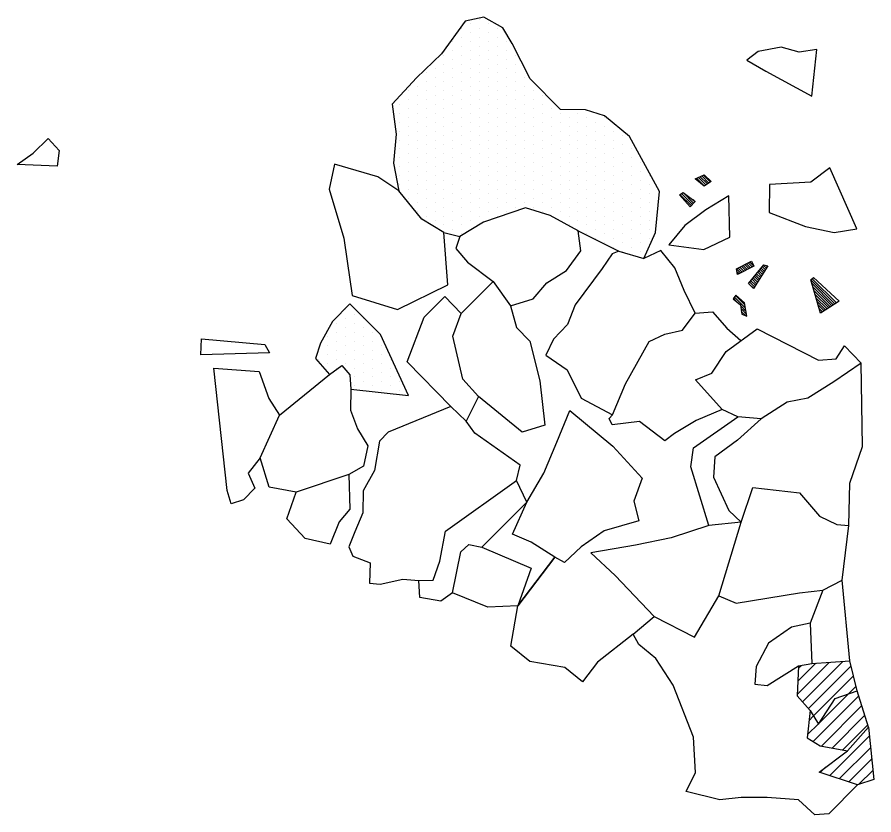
# Model space of a CAD drawing. Header units: metres. Extents: x -1320 to -955, y -1311 to -1053.
# Drawn here: x -1074.7 to -954.9, y -1311.2 to -1199.7 of the extents above; entities that cross this region are included whole.
import ezdxf

# ---------------------------------------------------------------- set-up
doc = ezdxf.new("R2010")
doc.units = ezdxf.units.M
doc.header["$LTSCALE"] = 25
doc.header["$MEASUREMENT"] = 0
doc.layers.get('0').update_dxf_attribs({"linetype": 'CONTINUOUS'})
for name, color, linetype in [('FEUER', 1, 'CONTINUOUS'), ('KNOCHEN', 2, 'CONTINUOUS'), ('KNOCHENSCHRAFF', 2, 'CONTINUOUS'), ('STEINE', 4, 'CONTINUOUS'), ('STEINESCHRAFF', 4, 'CONTINUOUS')]:
    doc.layers.add(name, color=color, linetype=linetype)

# ---------------------------------------------------------------- blocks, each defined once
blk = doc.blocks.new('*X1')
at = {"color": 0}
for p, q in [((-963.74, -1163.5), (-960.34, -1160.09)), ((-963.59, -1163.7), (-960.2, -1160.31)), ((-963.09, -1163.56), (-960.06, -1160.53)), ((-962.59, -1163.41), (-959.93, -1160.74)), ((-962.08, -1163.26), (-959.79, -1160.96)), ((-961.58, -1163.11), (-959.65, -1161.18)), ((-961.08, -1162.96), (-959.52, -1161.4)), ((-960.57, -1162.81), (-959.38, -1161.61)), ((-960.07, -1162.65), (-959.24, -1161.83)), ((-959.56, -1162.5), (-959.11, -1162.05)), ((-959.06, -1162.35), (-958.97, -1162.26)), ((-965.59, -1169.94), (-965.4, -1169.76)), ((-965.6, -1170.31), (-965.19, -1169.9)), ((-965.4, -1170.46), (-964.97, -1170.03)), ((-965.21, -1170.62), (-964.76, -1170.17)), ((-965.02, -1170.78), (-964.54, -1170.31)), ((-964.82, -1170.94), (-964.33, -1170.45)), ((-964.63, -1171.1), (-964.11, -1170.59)), ((-964.43, -1171.26), (-963.9, -1170.73)), ((-964.24, -1171.42), (-963.68, -1170.86)), ((-966.07, -1172.19), (-965.51, -1171.63)), ((-965.95, -1172.43), (-965.39, -1171.87)), ((-965.83, -1172.66), (-965.27, -1172.1)), ((-964.04, -1171.58), (-963.47, -1171)), ((-963.85, -1171.74), (-963.25, -1171.14)), ((-963.66, -1171.9), (-963.04, -1171.28)), ((-963.46, -1172.06), (-962.82, -1171.42)), ((-963.27, -1172.22), (-962.61, -1171.56)), ((-963.07, -1172.38), (-962.39, -1171.69)), ((-965.71, -1172.89), (-965.15, -1172.33)), ((-965.59, -1173.13), (-965.03, -1172.57)), ((-965.47, -1173.36), (-964.91, -1172.8)), ((-965.35, -1173.59), (-964.79, -1173.03)), ((-965.23, -1173.83), (-964.67, -1173.27)), ((-961.37, -1174.21), (-960.06, -1172.9)), ((-961.16, -1174.36), (-959.63, -1172.83)), ((-959.95, -1173.49), (-959.21, -1172.76)), ((-959.55, -1173.44), (-958.78, -1172.68)), ((-959.14, -1173.4), (-958.58, -1172.83)), ((-965.11, -1174.06), (-964.55, -1173.5)), ((-964.69, -1174), (-964.43, -1173.74)), ((-960.95, -1174.5), (-960.61, -1174.16)), ((-978.23, -1178.7), (-977.25, -1177.71)), ((-978.12, -1178.94), (-977.11, -1177.93)), ((-978.02, -1179.19), (-976.98, -1178.15)), ((-977.91, -1179.43), (-976.84, -1178.36)), ((-977.8, -1179.68), (-976.7, -1178.58)), ((-975.72, -1181.49), (-974.31, -1180.08)), ((-975.64, -1181.76), (-974.13, -1180.25)), ((-975.51, -1181.99), (-973.95, -1180.42)), ((-974.79, -1180.2), (-974.5, -1179.91))]:
    blk.add_line(p, q, dxfattribs=at)
blk = doc.blocks.new('*X3')
at = {"color": 0}
for p, q in [((-975, -1185), (-975, -1185)), ((-978.125, -1186.25), (-978.125, -1186.25)), ((-976.875, -1186.25), (-976.875, -1186.25)), ((-975.625, -1186.25), (-975.625, -1186.25)), ((-974.375, -1186.25), (-974.375, -1186.25)), ((-973.125, -1186.25), (-973.125, -1186.25)), ((-971.875, -1186.25), (-971.875, -1186.25)), ((-970.625, -1186.25), (-970.625, -1186.25)), ((-969.375, -1186.25), (-969.375, -1186.25)), ((-980, -1187.5), (-980, -1187.5)), ((-978.75, -1187.5), (-978.75, -1187.5)), ((-977.5, -1187.5), (-977.5, -1187.5)), ((-976.25, -1187.5), (-976.25, -1187.5)), ((-975, -1187.5), (-975, -1187.5)), ((-973.75, -1187.5), (-973.75, -1187.5)), ((-972.5, -1187.5), (-972.5, -1187.5)), ((-971.25, -1187.5), (-971.25, -1187.5)), ((-970, -1187.5), (-970, -1187.5)), ((-968.75, -1187.5), (-968.75, -1187.5)), ((-967.5, -1187.5), (-967.5, -1187.5)), ((-981.875, -1188.75), (-981.875, -1188.75)), ((-980.625, -1188.75), (-980.625, -1188.75)), ((-979.375, -1188.75), (-979.375, -1188.75)), ((-978.125, -1188.75), (-978.125, -1188.75)), ((-976.875, -1188.75), (-976.875, -1188.75)), ((-975.625, -1188.75), (-975.625, -1188.75)), ((-974.375, -1188.75), (-974.375, -1188.75)), ((-973.125, -1188.75), (-973.125, -1188.75)), ((-971.875, -1188.75), (-971.875, -1188.75)), ((-970.625, -1188.75), (-970.625, -1188.75)), ((-969.375, -1188.75), (-969.375, -1188.75)), ((-968.125, -1188.75), (-968.125, -1188.75)), ((-983.75, -1190), (-983.75, -1190)), ((-982.5, -1190), (-982.5, -1190)), ((-981.25, -1190), (-981.25, -1190)), ((-980, -1190), (-980, -1190)), ((-978.75, -1190), (-978.75, -1190)), ((-977.5, -1190), (-977.5, -1190)), ((-976.25, -1190), (-976.25, -1190)), ((-975, -1190), (-975, -1190)), ((-973.75, -1190), (-973.75, -1190)), ((-972.5, -1190), (-972.5, -1190)), ((-971.25, -1190), (-971.25, -1190)), ((-970, -1190), (-970, -1190)), ((-968.75, -1190), (-968.75, -1190)), ((-967.5, -1190), (-967.5, -1190)), ((-984.375, -1191.25), (-984.375, -1191.25)), ((-983.125, -1191.25), (-983.125, -1191.25)), ((-981.875, -1191.25), (-981.875, -1191.25)), ((-980.625, -1191.25), (-980.625, -1191.25)), ((-979.375, -1191.25), (-979.375, -1191.25)), ((-978.125, -1191.25), (-978.125, -1191.25)), ((-976.875, -1191.25), (-976.875, -1191.25)), ((-975.625, -1191.25), (-975.625, -1191.25)), ((-974.375, -1191.25), (-974.375, -1191.25)), ((-973.125, -1191.25), (-973.125, -1191.25)), ((-971.875, -1191.25), (-971.875, -1191.25)), ((-970.625, -1191.25), (-970.625, -1191.25)), ((-969.375, -1191.25), (-969.375, -1191.25)), ((-968.125, -1191.25), (-968.125, -1191.25)), ((-986.25, -1192.5), (-986.25, -1192.5)), ((-985, -1192.5), (-985, -1192.5)), ((-983.75, -1192.5), (-983.75, -1192.5)), ((-982.5, -1192.5), (-982.5, -1192.5)), ((-981.25, -1192.5), (-981.25, -1192.5)), ((-980, -1192.5), (-980, -1192.5)), ((-978.75, -1192.5), (-978.75, -1192.5)), ((-977.5, -1192.5), (-977.5, -1192.5)), ((-976.25, -1192.5), (-976.25, -1192.5)), ((-975, -1192.5), (-975, -1192.5)), ((-973.75, -1192.5), (-973.75, -1192.5)), ((-972.5, -1192.5), (-972.5, -1192.5)), ((-971.25, -1192.5), (-971.25, -1192.5)), ((-970, -1192.5), (-970, -1192.5)), ((-968.75, -1192.5), (-968.75, -1192.5)), ((-986.875, -1193.75), (-986.875, -1193.75)), ((-985.625, -1193.75), (-985.625, -1193.75)), ((-984.375, -1193.75), (-984.375, -1193.75)), ((-983.125, -1193.75), (-983.125, -1193.75)), ((-981.875, -1193.75), (-981.875, -1193.75)), ((-980.625, -1193.75), (-980.625, -1193.75)), ((-979.375, -1193.75), (-979.375, -1193.75)), ((-978.125, -1193.75), (-978.125, -1193.75)), ((-976.875, -1193.75), (-976.875, -1193.75)), ((-975.625, -1193.75), (-975.625, -1193.75)), ((-974.375, -1193.75), (-974.375, -1193.75)), ((-973.125, -1193.75), (-973.125, -1193.75)), ((-971.875, -1193.75), (-971.875, -1193.75)), ((-970.625, -1193.75), (-970.625, -1193.75)), ((-969.375, -1193.75), (-969.375, -1193.75)), ((-986.25, -1195), (-986.25, -1195)), ((-985, -1195), (-985, -1195)), ((-983.75, -1195), (-983.75, -1195)), ((-982.5, -1195), (-982.5, -1195)), ((-981.25, -1195), (-981.25, -1195)), ((-980, -1195), (-980, -1195)), ((-978.75, -1195), (-978.75, -1195)), ((-977.5, -1195), (-977.5, -1195)), ((-976.25, -1195), (-976.25, -1195)), ((-975, -1195), (-975, -1195)), ((-973.75, -1195), (-973.75, -1195)), ((-972.5, -1195), (-972.5, -1195)), ((-971.25, -1195), (-971.25, -1195)), ((-970, -1195), (-970, -1195)), ((-986.875, -1196.25), (-986.875, -1196.25)), ((-985.625, -1196.25), (-985.625, -1196.25)), ((-984.375, -1196.25), (-984.375, -1196.25)), ((-983.125, -1196.25), (-983.125, -1196.25)), ((-981.875, -1196.25), (-981.875, -1196.25)), ((-980.625, -1196.25), (-980.625, -1196.25)), ((-979.375, -1196.25), (-979.375, -1196.25)), ((-978.125, -1196.25), (-978.125, -1196.25)), ((-976.875, -1196.25), (-976.875, -1196.25)), ((-975.625, -1196.25), (-975.625, -1196.25)), ((-974.375, -1196.25), (-974.375, -1196.25)), ((-973.125, -1196.25), (-973.125, -1196.25)), ((-971.875, -1196.25), (-971.875, -1196.25)), ((-970.625, -1196.25), (-970.625, -1196.25)), ((-986.25, -1197.5), (-986.25, -1197.5)), ((-985, -1197.5), (-985, -1197.5)), ((-983.75, -1197.5), (-983.75, -1197.5)), ((-982.5, -1197.5), (-982.5, -1197.5)), ((-981.25, -1197.5), (-981.25, -1197.5)), ((-980, -1197.5), (-980, -1197.5)), ((-978.75, -1197.5), (-978.75, -1197.5)), ((-977.5, -1197.5), (-977.5, -1197.5)), ((-976.25, -1197.5), (-976.25, -1197.5)), ((-975, -1197.5), (-975, -1197.5)), ((-973.75, -1197.5), (-973.75, -1197.5)), ((-972.5, -1197.5), (-972.5, -1197.5)), ((-971.25, -1197.5), (-971.25, -1197.5)), ((-986.875, -1198.75), (-986.875, -1198.75)), ((-985.625, -1198.75), (-985.625, -1198.75)), ((-984.375, -1198.75), (-984.375, -1198.75)), ((-983.125, -1198.75), (-983.125, -1198.75)), ((-981.875, -1198.75), (-981.875, -1198.75)), ((-980.625, -1198.75), (-980.625, -1198.75)), ((-979.375, -1198.75), (-979.375, -1198.75)), ((-978.125, -1198.75), (-978.125, -1198.75)), ((-976.875, -1198.75), (-976.875, -1198.75)), ((-975.625, -1198.75), (-975.625, -1198.75)), ((-974.375, -1198.75), (-974.375, -1198.75)), ((-973.125, -1198.75), (-973.125, -1198.75)), ((-971.875, -1198.75), (-971.875, -1198.75)), ((-987.5, -1200), (-987.5, -1200)), ((-986.25, -1200), (-986.25, -1200)), ((-985, -1200), (-985, -1200)), ((-983.75, -1200), (-983.75, -1200)), ((-982.5, -1200), (-982.5, -1200)), ((-981.25, -1200), (-981.25, -1200)), ((-980, -1200), (-980, -1200)), ((-978.75, -1200), (-978.75, -1200)), ((-977.5, -1200), (-977.5, -1200)), ((-976.25, -1200), (-976.25, -1200)), ((-975, -1200), (-975, -1200)), ((-973.75, -1200), (-973.75, -1200)), ((-972.5, -1200), (-972.5, -1200)), ((-989.375, -1201.25), (-989.375, -1201.25)), ((-988.125, -1201.25), (-988.125, -1201.25)), ((-986.875, -1201.25), (-986.875, -1201.25)), ((-985.625, -1201.25), (-985.625, -1201.25)), ((-984.375, -1201.25), (-984.375, -1201.25)), ((-983.125, -1201.25), (-983.125, -1201.25)), ((-981.875, -1201.25), (-981.875, -1201.25)), ((-980.625, -1201.25), (-980.625, -1201.25)), ((-979.375, -1201.25), (-979.375, -1201.25)), ((-978.125, -1201.25), (-978.125, -1201.25)), ((-976.875, -1201.25), (-976.875, -1201.25)), ((-975.625, -1201.25), (-975.625, -1201.25)), ((-974.375, -1201.25), (-974.375, -1201.25)), ((-973.125, -1201.25), (-973.125, -1201.25)), ((-990, -1202.5), (-990, -1202.5)), ((-988.75, -1202.5), (-988.75, -1202.5)), ((-987.5, -1202.5), (-987.5, -1202.5)), ((-986.25, -1202.5), (-986.25, -1202.5)), ((-985, -1202.5), (-985, -1202.5)), ((-983.75, -1202.5), (-983.75, -1202.5)), ((-982.5, -1202.5), (-982.5, -1202.5)), ((-981.25, -1202.5), (-981.25, -1202.5)), ((-980, -1202.5), (-980, -1202.5)), ((-978.75, -1202.5), (-978.75, -1202.5)), ((-977.5, -1202.5), (-977.5, -1202.5)), ((-976.25, -1202.5), (-976.25, -1202.5)), ((-975, -1202.5), (-975, -1202.5)), ((-973.75, -1202.5), (-973.75, -1202.5)), ((-993.125, -1203.75), (-993.125, -1203.75)), ((-991.875, -1203.75), (-991.875, -1203.75)), ((-990.625, -1203.75), (-990.625, -1203.75)), ((-989.375, -1203.75), (-989.375, -1203.75)), ((-988.125, -1203.75), (-988.125, -1203.75)), ((-986.875, -1203.75), (-986.875, -1203.75)), ((-985.625, -1203.75), (-985.625, -1203.75)), ((-984.375, -1203.75), (-984.375, -1203.75)), ((-983.125, -1203.75), (-983.125, -1203.75)), ((-981.875, -1203.75), (-981.875, -1203.75)), ((-980.625, -1203.75), (-980.625, -1203.75)), ((-979.375, -1203.75), (-979.375, -1203.75)), ((-978.125, -1203.75), (-978.125, -1203.75)), ((-976.875, -1203.75), (-976.875, -1203.75)), ((-975.625, -1203.75), (-975.625, -1203.75)), ((-974.375, -1203.75), (-974.375, -1203.75)), ((-995, -1205), (-995, -1205)), ((-993.75, -1205), (-993.75, -1205)), ((-992.5, -1205), (-992.5, -1205)), ((-991.25, -1205), (-991.25, -1205)), ((-990, -1205), (-990, -1205)), ((-988.75, -1205), (-988.75, -1205)), ((-987.5, -1205), (-987.5, -1205)), ((-986.25, -1205), (-986.25, -1205)), ((-985, -1205), (-985, -1205)), ((-983.75, -1205), (-983.75, -1205)), ((-982.5, -1205), (-982.5, -1205)), ((-981.25, -1205), (-981.25, -1205)), ((-980, -1205), (-980, -1205)), ((-978.75, -1205), (-978.75, -1205)), ((-977.5, -1205), (-977.5, -1205)), ((-976.25, -1205), (-976.25, -1205)), ((-975, -1205), (-975, -1205)), ((-973.75, -1205), (-973.75, -1205)), ((-996.875, -1206.25), (-996.875, -1206.25)), ((-995.625, -1206.25), (-995.625, -1206.25)), ((-994.375, -1206.25), (-994.375, -1206.25)), ((-993.125, -1206.25), (-993.125, -1206.25)), ((-991.875, -1206.25), (-991.875, -1206.25)), ((-990.625, -1206.25), (-990.625, -1206.25)), ((-989.375, -1206.25), (-989.375, -1206.25)), ((-988.125, -1206.25), (-988.125, -1206.25)), ((-986.875, -1206.25), (-986.875, -1206.25)), ((-985.625, -1206.25), (-985.625, -1206.25)), ((-984.375, -1206.25), (-984.375, -1206.25)), ((-983.125, -1206.25), (-983.125, -1206.25)), ((-981.875, -1206.25), (-981.875, -1206.25)), ((-980.625, -1206.25), (-980.625, -1206.25)), ((-979.375, -1206.25), (-979.375, -1206.25)), ((-978.125, -1206.25), (-978.125, -1206.25)), ((-976.875, -1206.25), (-976.875, -1206.25)), ((-975.625, -1206.25), (-975.625, -1206.25)), ((-974.375, -1206.25), (-974.375, -1206.25)), ((-973.125, -1206.25), (-973.125, -1206.25)), ((-998.75, -1207.5), (-998.75, -1207.5)), ((-997.5, -1207.5), (-997.5, -1207.5)), ((-996.25, -1207.5), (-996.25, -1207.5)), ((-995, -1207.5), (-995, -1207.5)), ((-993.75, -1207.5), (-993.75, -1207.5)), ((-992.5, -1207.5), (-992.5, -1207.5)), ((-991.25, -1207.5), (-991.25, -1207.5)), ((-990, -1207.5), (-990, -1207.5)), ((-988.75, -1207.5), (-988.75, -1207.5)), ((-987.5, -1207.5), (-987.5, -1207.5)), ((-986.25, -1207.5), (-986.25, -1207.5)), ((-985, -1207.5), (-985, -1207.5)), ((-983.75, -1207.5), (-983.75, -1207.5)), ((-982.5, -1207.5), (-982.5, -1207.5)), ((-981.25, -1207.5), (-981.25, -1207.5)), ((-980, -1207.5), (-980, -1207.5)), ((-978.75, -1207.5), (-978.75, -1207.5)), ((-977.5, -1207.5), (-977.5, -1207.5)), ((-976.25, -1207.5), (-976.25, -1207.5)), ((-975, -1207.5), (-975, -1207.5)), ((-973.75, -1207.5), (-973.75, -1207.5)), ((-972.5, -1207.5), (-972.5, -1207.5)), ((-999.375, -1208.75), (-999.375, -1208.75)), ((-998.125, -1208.75), (-998.125, -1208.75)), ((-996.875, -1208.75), (-996.875, -1208.75)), ((-995.625, -1208.75), (-995.625, -1208.75)), ((-994.375, -1208.75), (-994.375, -1208.75)), ((-993.125, -1208.75), (-993.125, -1208.75)), ((-991.875, -1208.75), (-991.875, -1208.75)), ((-990.625, -1208.75), (-990.625, -1208.75)), ((-989.375, -1208.75), (-989.375, -1208.75)), ((-988.125, -1208.75), (-988.125, -1208.75)), ((-986.875, -1208.75), (-986.875, -1208.75)), ((-985.625, -1208.75), (-985.625, -1208.75)), ((-984.375, -1208.75), (-984.375, -1208.75)), ((-983.125, -1208.75), (-983.125, -1208.75)), ((-981.875, -1208.75), (-981.875, -1208.75)), ((-980.625, -1208.75), (-980.625, -1208.75)), ((-979.375, -1208.75), (-979.375, -1208.75)), ((-978.125, -1208.75), (-978.125, -1208.75)), ((-976.875, -1208.75), (-976.875, -1208.75)), ((-975.625, -1208.75), (-975.625, -1208.75)), ((-974.375, -1208.75), (-974.375, -1208.75)), ((-973.125, -1208.75), (-973.125, -1208.75)), ((-1000, -1210), (-1000, -1210)), ((-998.75, -1210), (-998.75, -1210)), ((-997.5, -1210), (-997.5, -1210)), ((-996.25, -1210), (-996.25, -1210)), ((-995, -1210), (-995, -1210)), ((-993.75, -1210), (-993.75, -1210)), ((-992.5, -1210), (-992.5, -1210)), ((-991.25, -1210), (-991.25, -1210)), ((-990, -1210), (-990, -1210)), ((-988.75, -1210), (-988.75, -1210)), ((-987.5, -1210), (-987.5, -1210)), ((-986.25, -1210), (-986.25, -1210)), ((-985, -1210), (-985, -1210)), ((-983.75, -1210), (-983.75, -1210)), ((-982.5, -1210), (-982.5, -1210)), ((-981.25, -1210), (-981.25, -1210)), ((-980, -1210), (-980, -1210)), ((-978.75, -1210), (-978.75, -1210)), ((-977.5, -1210), (-977.5, -1210)), ((-976.25, -1210), (-976.25, -1210)), ((-975, -1210), (-975, -1210)), ((-973.75, -1210), (-973.75, -1210)), ((-972.5, -1210), (-972.5, -1210)), ((-999.375, -1211.25), (-999.375, -1211.25)), ((-998.125, -1211.25), (-998.125, -1211.25)), ((-996.875, -1211.25), (-996.875, -1211.25)), ((-995.625, -1211.25), (-995.625, -1211.25)), ((-994.375, -1211.25), (-994.375, -1211.25)), ((-993.125, -1211.25), (-993.125, -1211.25)), ((-991.875, -1211.25), (-991.875, -1211.25)), ((-990.625, -1211.25), (-990.625, -1211.25)), ((-989.375, -1211.25), (-989.375, -1211.25)), ((-988.125, -1211.25), (-988.125, -1211.25)), ((-986.875, -1211.25), (-986.875, -1211.25)), ((-985.625, -1211.25), (-985.625, -1211.25)), ((-984.375, -1211.25), (-984.375, -1211.25)), ((-983.125, -1211.25), (-983.125, -1211.25)), ((-981.875, -1211.25), (-981.875, -1211.25)), ((-980.625, -1211.25), (-980.625, -1211.25)), ((-979.375, -1211.25), (-979.375, -1211.25)), ((-978.125, -1211.25), (-978.125, -1211.25)), ((-976.875, -1211.25), (-976.875, -1211.25)), ((-975.625, -1211.25), (-975.625, -1211.25)), ((-974.375, -1211.25), (-974.375, -1211.25)), ((-973.125, -1211.25), (-973.125, -1211.25)), ((-971.875, -1211.25), (-971.875, -1211.25)), ((-970.625, -1211.25), (-970.625, -1211.25)), ((-998.75, -1212.5), (-998.75, -1212.5)), ((-997.5, -1212.5), (-997.5, -1212.5)), ((-996.25, -1212.5), (-996.25, -1212.5)), ((-995, -1212.5), (-995, -1212.5)), ((-993.75, -1212.5), (-993.75, -1212.5)), ((-992.5, -1212.5), (-992.5, -1212.5)), ((-991.25, -1212.5), (-991.25, -1212.5)), ((-990, -1212.5), (-990, -1212.5)), ((-988.75, -1212.5), (-988.75, -1212.5)), ((-987.5, -1212.5), (-987.5, -1212.5)), ((-986.25, -1212.5), (-986.25, -1212.5)), ((-985, -1212.5), (-985, -1212.5)), ((-983.75, -1212.5), (-983.75, -1212.5)), ((-982.5, -1212.5), (-982.5, -1212.5)), ((-981.25, -1212.5), (-981.25, -1212.5)), ((-980, -1212.5), (-980, -1212.5)), ((-978.75, -1212.5), (-978.75, -1212.5)), ((-977.5, -1212.5), (-977.5, -1212.5)), ((-976.25, -1212.5), (-976.25, -1212.5)), ((-975, -1212.5), (-975, -1212.5)), ((-973.75, -1212.5), (-973.75, -1212.5)), ((-972.5, -1212.5), (-972.5, -1212.5)), ((-971.25, -1212.5), (-971.25, -1212.5)), ((-970, -1212.5), (-970, -1212.5)), ((-996.875, -1213.75), (-996.875, -1213.75)), ((-995.625, -1213.75), (-995.625, -1213.75)), ((-994.375, -1213.75), (-994.375, -1213.75)), ((-993.125, -1213.75), (-993.125, -1213.75)), ((-991.875, -1213.75), (-991.875, -1213.75)), ((-990.625, -1213.75), (-990.625, -1213.75)), ((-989.375, -1213.75), (-989.375, -1213.75)), ((-988.125, -1213.75), (-988.125, -1213.75)), ((-986.875, -1213.75), (-986.875, -1213.75)), ((-985.625, -1213.75), (-985.625, -1213.75)), ((-984.375, -1213.75), (-984.375, -1213.75)), ((-983.125, -1213.75), (-983.125, -1213.75)), ((-981.875, -1213.75), (-981.875, -1213.75)), ((-980.625, -1213.75), (-980.625, -1213.75)), ((-979.375, -1213.75), (-979.375, -1213.75)), ((-978.125, -1213.75), (-978.125, -1213.75)), ((-976.875, -1213.75), (-976.875, -1213.75)), ((-975.625, -1213.75), (-975.625, -1213.75)), ((-974.375, -1213.75), (-974.375, -1213.75)), ((-973.125, -1213.75), (-973.125, -1213.75)), ((-971.875, -1213.75), (-971.875, -1213.75)), ((-970.625, -1213.75), (-970.625, -1213.75)), ((-995, -1215), (-995, -1215)), ((-993.75, -1215), (-993.75, -1215)), ((-992.5, -1215), (-992.5, -1215)), ((-991.25, -1215), (-991.25, -1215)), ((-990, -1215), (-990, -1215)), ((-988.75, -1215), (-988.75, -1215)), ((-987.5, -1215), (-987.5, -1215)), ((-986.25, -1215), (-986.25, -1215)), ((-985, -1215), (-985, -1215)), ((-983.75, -1215), (-983.75, -1215)), ((-982.5, -1215), (-982.5, -1215)), ((-981.25, -1215), (-981.25, -1215)), ((-980, -1215), (-980, -1215)), ((-978.75, -1215), (-978.75, -1215)), ((-977.5, -1215), (-977.5, -1215)), ((-976.25, -1215), (-976.25, -1215)), ((-975, -1215), (-975, -1215)), ((-973.75, -1215), (-973.75, -1215)), ((-972.5, -1215), (-972.5, -1215)), ((-971.25, -1215), (-971.25, -1215)), ((-993.125, -1216.25), (-993.125, -1216.25)), ((-991.875, -1216.25), (-991.875, -1216.25)), ((-990.625, -1216.25), (-990.625, -1216.25)), ((-989.375, -1216.25), (-989.375, -1216.25)), ((-988.125, -1216.25), (-988.125, -1216.25)), ((-986.875, -1216.25), (-986.875, -1216.25)), ((-985.625, -1216.25), (-985.625, -1216.25)), ((-984.375, -1216.25), (-984.375, -1216.25)), ((-983.125, -1216.25), (-983.125, -1216.25)), ((-981.875, -1216.25), (-981.875, -1216.25)), ((-980.625, -1216.25), (-980.625, -1216.25)), ((-979.375, -1216.25), (-979.375, -1216.25)), ((-978.125, -1216.25), (-978.125, -1216.25)), ((-976.875, -1216.25), (-976.875, -1216.25)), ((-975.625, -1216.25), (-975.625, -1216.25)), ((-974.375, -1216.25), (-974.375, -1216.25)), ((-973.125, -1216.25), (-973.125, -1216.25)), ((-971.875, -1216.25), (-971.875, -1216.25)), ((-992.5, -1217.5), (-992.5, -1217.5)), ((-991.25, -1217.5), (-991.25, -1217.5)), ((-990, -1217.5), (-990, -1217.5)), ((-988.75, -1217.5), (-988.75, -1217.5)), ((-987.5, -1217.5), (-987.5, -1217.5)), ((-986.25, -1217.5), (-986.25, -1217.5)), ((-985, -1217.5), (-985, -1217.5)), ((-983.75, -1217.5), (-983.75, -1217.5)), ((-982.5, -1217.5), (-982.5, -1217.5)), ((-981.25, -1217.5), (-981.25, -1217.5)), ((-980, -1217.5), (-980, -1217.5)), ((-978.75, -1217.5), (-978.75, -1217.5)), ((-977.5, -1217.5), (-977.5, -1217.5)), ((-976.25, -1217.5), (-976.25, -1217.5)), ((-975, -1217.5), (-975, -1217.5)), ((-973.75, -1217.5), (-973.75, -1217.5)), ((-972.5, -1217.5), (-972.5, -1217.5)), ((-991.875, -1218.75), (-991.875, -1218.75)), ((-990.625, -1218.75), (-990.625, -1218.75)), ((-989.375, -1218.75), (-989.375, -1218.75)), ((-988.125, -1218.75), (-988.125, -1218.75)), ((-986.875, -1218.75), (-986.875, -1218.75)), ((-985.625, -1218.75), (-985.625, -1218.75)), ((-984.375, -1218.75), (-984.375, -1218.75)), ((-983.125, -1218.75), (-983.125, -1218.75)), ((-981.875, -1218.75), (-981.875, -1218.75)), ((-980.625, -1218.75), (-980.625, -1218.75)), ((-979.375, -1218.75), (-979.375, -1218.75)), ((-978.125, -1218.75), (-978.125, -1218.75)), ((-976.875, -1218.75), (-976.875, -1218.75)), ((-975.625, -1218.75), (-975.625, -1218.75)), ((-974.375, -1218.75), (-974.375, -1218.75)), ((-973.125, -1218.75), (-973.125, -1218.75)), ((-990, -1220), (-990, -1220)), ((-988.75, -1220), (-988.75, -1220)), ((-987.5, -1220), (-987.5, -1220)), ((-986.25, -1220), (-986.25, -1220)), ((-985, -1220), (-985, -1220)), ((-983.75, -1220), (-983.75, -1220)), ((-982.5, -1220), (-982.5, -1220)), ((-981.25, -1220), (-981.25, -1220)), ((-980, -1220), (-980, -1220)), ((-978.75, -1220), (-978.75, -1220)), ((-977.5, -1220), (-977.5, -1220)), ((-976.25, -1220), (-976.25, -1220)), ((-975, -1220), (-975, -1220)), ((-947.5, -1220), (-947.5, -1220)), ((-988.125, -1221.25), (-988.125, -1221.25)), ((-986.875, -1221.25), (-986.875, -1221.25)), ((-985.625, -1221.25), (-985.625, -1221.25)), ((-984.375, -1221.25), (-984.375, -1221.25)), ((-983.125, -1221.25), (-983.125, -1221.25)), ((-981.875, -1221.25), (-981.875, -1221.25)), ((-980.625, -1221.25), (-980.625, -1221.25)), ((-979.375, -1221.25), (-979.375, -1221.25)), ((-978.125, -1221.25), (-978.125, -1221.25)), ((-976.875, -1221.25), (-976.875, -1221.25)), ((-949.375, -1221.25), (-949.375, -1221.25)), ((-948.125, -1221.25), (-948.125, -1221.25)), ((-952.5, -1222.5), (-952.5, -1222.5)), ((-951.25, -1222.5), (-951.25, -1222.5)), ((-950, -1222.5), (-950, -1222.5)), ((-948.75, -1222.5), (-948.75, -1222.5)), ((-955.625, -1223.75), (-955.625, -1223.75)), ((-954.375, -1223.75), (-954.375, -1223.75)), ((-953.125, -1223.75), (-953.125, -1223.75)), ((-951.875, -1223.75), (-951.875, -1223.75)), ((-950.625, -1223.75), (-950.625, -1223.75)), ((-949.375, -1223.75), (-949.375, -1223.75)), ((-948.125, -1223.75), (-948.125, -1223.75)), ((-956.25, -1225), (-956.25, -1225)), ((-955, -1225), (-955, -1225)), ((-953.75, -1225), (-953.75, -1225)), ((-952.5, -1225), (-952.5, -1225)), ((-951.25, -1225), (-951.25, -1225)), ((-950, -1225), (-950, -1225)), ((-948.75, -1225), (-948.75, -1225)), ((-958.125, -1226.25), (-958.125, -1226.25)), ((-956.875, -1226.25), (-956.875, -1226.25)), ((-955.625, -1226.25), (-955.625, -1226.25)), ((-954.375, -1226.25), (-954.375, -1226.25)), ((-953.125, -1226.25), (-953.125, -1226.25)), ((-951.875, -1226.25), (-951.875, -1226.25)), ((-950.625, -1226.25), (-950.625, -1226.25)), ((-949.375, -1226.25), (-949.375, -1226.25)), ((-948.125, -1226.25), (-948.125, -1226.25)), ((-958.75, -1227.5), (-958.75, -1227.5)), ((-957.5, -1227.5), (-957.5, -1227.5)), ((-956.25, -1227.5), (-956.25, -1227.5)), ((-955, -1227.5), (-955, -1227.5)), ((-953.75, -1227.5), (-953.75, -1227.5)), ((-952.5, -1227.5), (-952.5, -1227.5)), ((-951.25, -1227.5), (-951.25, -1227.5)), ((-950, -1227.5), (-950, -1227.5)), ((-948.75, -1227.5), (-948.75, -1227.5)), ((-959.375, -1228.75), (-959.375, -1228.75)), ((-958.125, -1228.75), (-958.125, -1228.75)), ((-956.875, -1228.75), (-956.875, -1228.75)), ((-955.625, -1228.75), (-955.625, -1228.75)), ((-954.375, -1228.75), (-954.375, -1228.75)), ((-953.125, -1228.75), (-953.125, -1228.75)), ((-951.875, -1228.75), (-951.875, -1228.75)), ((-957.5, -1230), (-957.5, -1230)), ((-956.25, -1230), (-956.25, -1230)), ((-955, -1230), (-955, -1230)), ((-953.75, -1230), (-953.75, -1230)), ((-952.5, -1230), (-952.5, -1230)), ((-951.25, -1230), (-951.25, -1230)), ((-955.625, -1231.25), (-955.625, -1231.25)), ((-954.375, -1231.25), (-954.375, -1231.25)), ((-953.125, -1231.25), (-953.125, -1231.25)), ((-951.875, -1231.25), (-951.875, -1231.25)), ((-950.625, -1231.25), (-950.625, -1231.25)), ((-953.75, -1232.5), (-953.75, -1232.5)), ((-952.5, -1232.5), (-952.5, -1232.5))]:
    blk.add_line(p, q, dxfattribs=at)
blk = doc.blocks.new('*X8')
at = {"color": 0}
for p, q in [((-965.6, -1294.4), (-961.1, -1289.9)), ((-965.51, -1292.55), (-963, -1290.03)), ((-965.42, -1290.69), (-965.05, -1290.32)), ((-964.84, -1295.42), (-959.2, -1289.77)), ((-964, -1296.34), (-958.04, -1290.38)), ((-963.29, -1297.4), (-957.69, -1291.8)), ((-958.46, -1294.33), (-957.34, -1293.22)), ((-962.43, -1298.31), (-958.46, -1294.33)), ((-963.33, -1300.97), (-956.95, -1294.6)), ((-962.19, -1301.6), (-956.53, -1295.94)), ((-963.91, -1298.02), (-963.29, -1297.4)), ((-960.7, -1301.88), (-956.11, -1297.29)), ((-964.12, -1300), (-962.62, -1298.5)), ((-962.62, -1298.5), (-962.43, -1298.31)), ((-959.2, -1302.15), (-955.68, -1298.63)), ((-961.03, -1305.74), (-955.46, -1300.18)), ((-959.7, -1306.18), (-955.3, -1301.79)), ((-958.37, -1306.62), (-955.15, -1303.4)), ((-962.35, -1305.3), (-961.63, -1304.57)), ((-956.94, -1306.95), (-954.99, -1305))]:
    blk.add_line(p, q, dxfattribs=at)

msp = doc.modelspace()

# ---------------------------------------------------------------- linework, layer by layer
at = {"layer": 'KNOCHEN'}
for points in [[(-978.6, -1221.72), (-977.62, -1222.69), (-978.59, -1223.31), (-979.87, -1222.29), (-978.6, -1221.72)], [(-981.56, -1224.23), (-979.87, -1225.45), (-980.58, -1226.22), (-982.07, -1224.54), (-981.56, -1224.23)], [(-971.99, -1233.82), (-971.63, -1234.49), (-973.92, -1235.67), (-974.08, -1234.9), (-971.99, -1233.82)], [(-969.69, -1234.48), (-971.72, -1237.65), (-972.39, -1236.94), (-970.25, -1234.33), (-969.69, -1234.48)], [(-963.3, -1236.11), (-959.71, -1239.42), (-962.32, -1241.06), (-963.7, -1236.42), (-963.3, -1236.11)], [(-972.64, -1241.49), (-972.95, -1239.65), (-974.18, -1238.58), (-974.53, -1239.09), (-973.51, -1239.91), (-973.35, -1241.23), (-972.64, -1241.49)]]:
    msp.add_lwpolyline(points, dxfattribs=at)
at = {"layer": 'STEINE'}
for points in [[(-996.21, -1229.57), (-990.54, -1232.42), (-987.06, -1233.44), (-985.43, -1229.81), (-984.83, -1224.08), (-989.03, -1216.37), (-992.56, -1213.47), (-995.22, -1212.65), (-998.69, -1212.61), (-1002.94, -1208.32), (-1005.45, -1203.37), (-1006.78, -1201.17), (-1009.44, -1199.7), (-1012.05, -1200.26), (-1015.36, -1204.81), (-1018.83, -1208.19), (-1022.25, -1211.88), (-1021.68, -1216.07), (-1022.08, -1220.1), (-1021.31, -1223.99)], [(-962.83, -1204.22), (-965.29, -1204.58), (-967.84, -1203.87), (-971.06, -1204.49), (-972.64, -1205.72), (-969.98, -1207.25), (-963.54, -1210.76), (-962.83, -1204.22)], [(-1070.38, -1216.65), (-1068.84, -1218.34), (-1069.09, -1220.53), (-1074.71, -1220.29), (-1072.47, -1218.7), (-1070.38, -1216.65)], [(-1027.83, -1238.61), (-1021.49, -1240.59), (-1014.44, -1237.11), (-1015.02, -1229.8), (-1018.08, -1227.92), (-1021.31, -1223.99), (-1024.23, -1222), (-1030.31, -1220.27), (-1031.07, -1223.74), (-1029.02, -1230.59), (-1028.55, -1233.81), (-1027.83, -1238.61)], [(-961.02, -1220.78), (-963.67, -1222.77), (-969.45, -1223.09), (-969.49, -1227.02), (-964.43, -1228.96), (-960.39, -1229.82), (-957.23, -1229.3), (-961.02, -1220.78)], [(-975.17, -1224.68), (-978.38, -1226.63), (-981.29, -1228.83), (-983.54, -1231.54), (-978.63, -1232.2), (-975.01, -1230.46), (-975.17, -1224.68)], [(-1005.7, -1240.06), (-1002.53, -1239.08), (-1000.6, -1236.83), (-997.84, -1235.14), (-995.85, -1232.38), (-996.21, -1229.57), (-1000.15, -1227.43), (-1003.58, -1226.36), (-1009.45, -1228.36), (-1012.77, -1230.36), (-1013.33, -1232.05), (-1011.69, -1233.93), (-1008.11, -1236.64)], [(-1015.02, -1229.8), (-1012.77, -1230.36)], [(-990.54, -1232.42), (-991.46, -1232.78), (-992.88, -1234.83), (-996.66, -1239.94), (-997.73, -1242.65), (-999.66, -1244.7), (-1000.73, -1246.95), (-997.77, -1248.99), (-995.82, -1252.97), (-991.42, -1255.31), (-989.59, -1250.97), (-986.28, -1245.04), (-984.08, -1244.01), (-981.63, -1243.44), (-979.84, -1241.09), (-981.38, -1237.93), (-982.71, -1234.76), (-984.66, -1232.31), (-987.06, -1233.44)], [(-1008.11, -1236.64), (-1005.7, -1240.06), (-1004.83, -1243.07), (-1002.98, -1245.01), (-1001.6, -1250.53), (-1000.87, -1256.76), (-1004.04, -1257.73), (-1010.18, -1252.74), (-1012.38, -1250.29), (-1013.77, -1244.31), (-1012.6, -1241.14), (-1008.11, -1236.64)], [(-1014.06, -1254.12), (-1020.15, -1247.9), (-1017.76, -1241.66), (-1014.9, -1238.74), (-1012.6, -1241.14)], [(-1028.01, -1251.69), (-1019.94, -1252.6), (-1023.89, -1244.07), (-1028.18, -1239.79), (-1030.58, -1242.24), (-1032.26, -1245.26), (-1032.98, -1247.41), (-1031.03, -1249.65)], [(-979.84, -1241.09), (-977.44, -1240.88), (-975.45, -1243.18), (-973.45, -1244.92)], [(-958.99, -1245.66), (-956.63, -1248.06), (-960.46, -1250.67), (-964.09, -1252.97), (-967, -1253.54), (-970.62, -1255.84), (-973.89, -1255.59), (-976.09, -1254.57), (-979.83, -1250.39), (-977.53, -1249.47), (-975.54, -1246.45), (-975.54, -1246.45), (-971.2, -1243.27), (-962.61, -1247.66), (-960.11, -1247.45), (-958.99, -1245.66)], [(-1040.08, -1245.48), (-1039.42, -1246.65), (-1039.42, -1246.65), (-1049.02, -1246.92), (-1048.92, -1244.67), (-1040.08, -1245.48)], [(-1040.72, -1261.32), (-1042.4, -1263.47), (-1041.48, -1265.56), (-1043.06, -1267.2), (-1044.75, -1267.76), (-1045.31, -1265.87), (-1047.18, -1248.76), (-1040.84, -1249.26), (-1039.51, -1252.99), (-1038.02, -1255.33)], [(-1031.03, -1249.65), (-1029.29, -1248.42), (-1028.17, -1249.7), (-1028.01, -1251.69), (-1028.06, -1254.65), (-1027.08, -1257.26), (-1025.65, -1259.61), (-1026.26, -1262.47), (-1028.3, -1263.65), (-1035.66, -1266.11), (-1039.44, -1265.4), (-1040.72, -1261.32), (-1038.02, -1255.33), (-1031.03, -1249.65)], [(-970.62, -1255.84), (-973.94, -1258.86), (-977.1, -1261.17), (-977.3, -1264.03), (-975.15, -1268.68), (-973.41, -1270.31), (-971.78, -1265.45), (-965.24, -1266.21), (-962.48, -1269.47), (-960.02, -1270.65), (-958.34, -1270.75), (-958.24, -1264.87), (-956.46, -1259.71), (-956.63, -1248.06)], [(-1010.18, -1252.74), (-1011.91, -1256.16)], [(-1018.52, -1278.45), (-1016.53, -1278.4), (-1015.56, -1275.74), (-1014.8, -1271.55), (-1004.85, -1264.48), (-1004.34, -1262.33), (-1010.68, -1257.85), (-1011.91, -1256.16), (-1014.06, -1254.12), (-1022.79, -1257.71), (-1024.02, -1258.99), (-1024.72, -1263.08), (-1026.3, -1265.94), (-1026.35, -1269.01), (-1027.47, -1271.67), (-1028.29, -1273.77), (-1027.77, -1275.04), (-1025.32, -1276.01), (-1025.42, -1278.82), (-1023.93, -1278.97), (-1020.77, -1278.25), (-1018.52, -1278.45)], [(-997.4, -1254.71), (-991.36, -1259.66), (-987.27, -1264.15), (-988.44, -1267.37), (-987.72, -1270.13), (-992.57, -1271.51), (-995.79, -1273.77), (-998.13, -1275.92), (-999.51, -1275.2), (-1002.79, -1273.11), (-1005.4, -1271.99), (-1003.41, -1267.49), (-1001.01, -1263.45), (-999.23, -1259.11), (-997.4, -1254.71)], [(-976.09, -1254.57), (-979.72, -1256.11), (-982.73, -1257.91), (-984.11, -1258.93), (-987.64, -1256.23), (-991.47, -1256.69), (-991.88, -1255.83), (-991.42, -1255.31)], [(-977.96, -1270.78), (-980.47, -1262.55), (-980.07, -1259.9), (-973.89, -1255.59)], [(-1028.3, -1263.65), (-1028.19, -1268.5), (-1029.67, -1270.24), (-1030.94, -1273.36), (-1034.42, -1272.6), (-1036.98, -1269.84), (-1035.66, -1266.11)], [(-1009.69, -1273.79), (-1003.41, -1267.49), (-1004.85, -1264.48)], [(-973.41, -1270.31), (-977.96, -1270.78), (-983.22, -1272.47), (-988.22, -1273.5), (-994.46, -1274.58), (-991.03, -1277.75), (-985.6, -1283.51), (-979.93, -1286.36), (-976.56, -1280.58), (-973.41, -1270.31)], [(-976.56, -1280.58), (-974.11, -1281.65), (-965.27, -1280.16), (-962, -1279.8), (-959.3, -1278.41), (-958.34, -1270.75)], [(-999.51, -1275.2), (-1004.67, -1282.01), (-1008.86, -1282.17), (-1013.81, -1280.18), (-1012.65, -1274.46), (-1011.53, -1273.43), (-1009.69, -1273.79), (-1002.78, -1276.74), (-1004.67, -1282.01)], [(-988.51, -1285.97), (-993.51, -1289.86), (-995.6, -1292.62), (-998.11, -1290.63), (-1002.97, -1289.77), (-1005.63, -1287.63), (-1004.67, -1282.01), (-999.51, -1275.2)], [(-1013.81, -1280.18), (-1015.45, -1281.36), (-1018.36, -1280.85), (-1018.52, -1278.45)], [(-962, -1279.8), (-963.78, -1284.4), (-963.52, -1290.07), (-958.21, -1289.7), (-959.3, -1278.41)], [(-957.16, -1307.02), (-961.14, -1311.07), (-963.13, -1311.22), (-965.38, -1309.13), (-969.78, -1308.78), (-973.4, -1308.79), (-976.42, -1309.1), (-981.12, -1307.98), (-979.8, -1305.32), (-980.11, -1300.36), (-982.93, -1293.11), (-985.34, -1289.34), (-987.74, -1287.4), (-988.51, -1285.97), (-985.6, -1283.51)], [(-963.78, -1284.4), (-966.39, -1284.96), (-969.6, -1287.22), (-971.34, -1290.49), (-971.49, -1292.94), (-969.8, -1293.14), (-965.41, -1290.38), (-963.52, -1290.07)], [(-965.41, -1290.38), (-965.61, -1294.57), (-963.76, -1296.61), (-962.59, -1298.55), (-960.29, -1294.97), (-957.18, -1293.89), (-958.21, -1289.7)], [(-963.76, -1296.61), (-963.76, -1296.61), (-964.17, -1300.44), (-962.38, -1301.56), (-958.54, -1302.27), (-955.59, -1298.95), (-957.18, -1293.89)], [(-955.59, -1298.95), (-954.86, -1306.3), (-957.16, -1307.02), (-962.53, -1305.24), (-958.54, -1302.27)]]:
    msp.add_lwpolyline(points, dxfattribs=at)

# ---------------------------------------------------------------- block references
at = {"layer": 'FEUER'}
msp.add_blockref('*X8', (0, 0), dxfattribs=at)
at = {"layer": 'KNOCHENSCHRAFF', "rotation": 270}
msp.add_blockref('*X1', (200, -2200), dxfattribs=at)
at = {"layer": 'STEINESCHRAFF', "rotation": 270}
msp.add_blockref('*X3', (200, -2200), dxfattribs=at)

doc.saveas('drawing.dxf')
